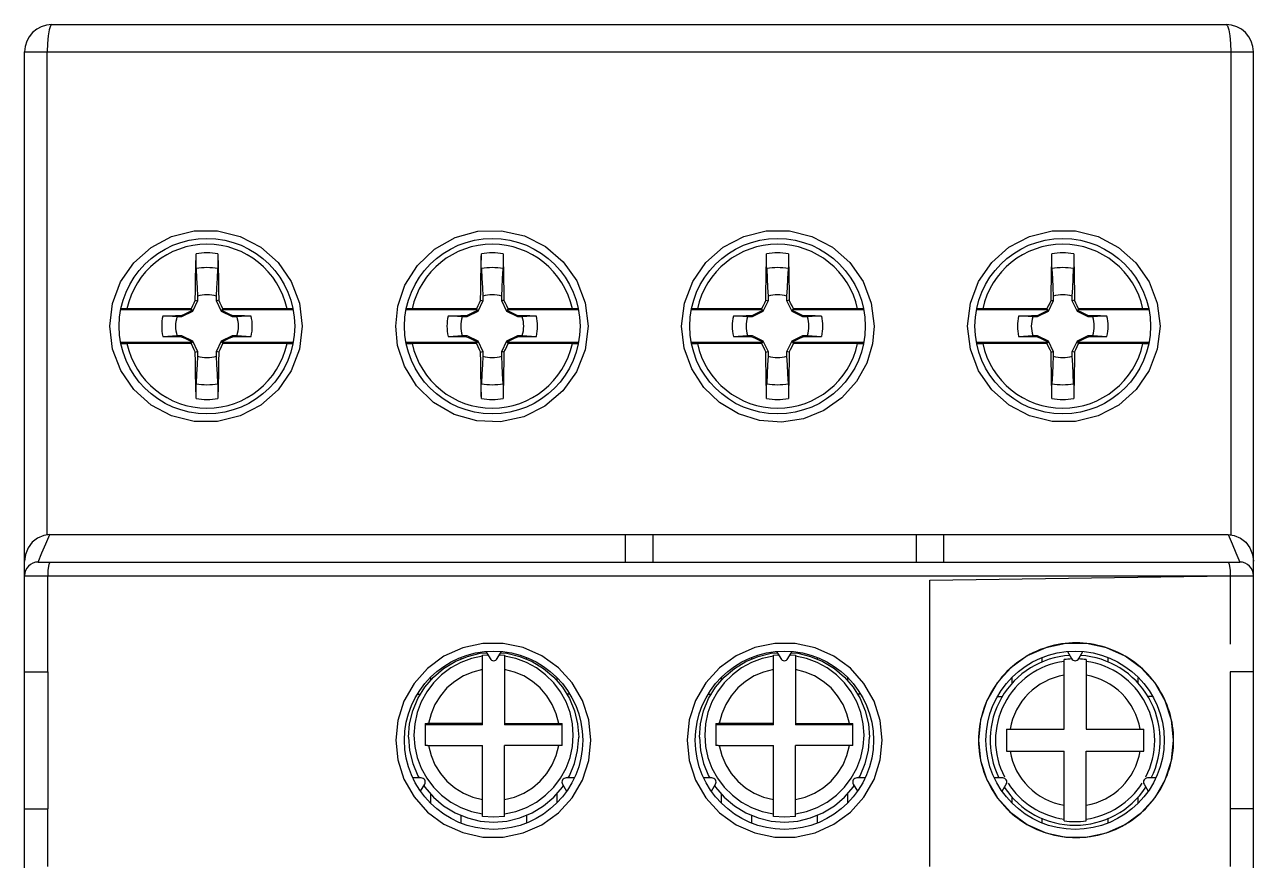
# Model space of a CAD drawing. Header units: millimetres. Extents: x 3609 to 5941, y 2453 to 3731.
# Drawn here: x 4394.01 to 4434.03, y 3240.74 to 3267.97 of the extents above; entities that cross this region are included whole.
import ezdxf

# ---------------------------------------------------------------- set-up
doc = ezdxf.new("R2010")
doc.units = ezdxf.units.MM
doc.layers.add('ALPHA', color=255, linetype='Continuous')

msp = doc.modelspace()

# ---------------------------------------------------------------- linework, layer by layer
at = {"layer": 'ALPHA'}
for p, q in [((4394.901, 3267.973), (4433.137, 3267.973)), ((4394.008, 3267.079), (4434.03, 3267.079)), ((4394.008, 3187.75), (4394.008, 3267.079)), ((4394.749, 3251.343), (4394.749, 3267.079)), ((4433.289, 3267.079), (4433.289, 3251.343)), ((4434.03, 3187.75), (4434.03, 3267.079)), ((4400.304, 3260.505), (4400.319, 3259.665)), ((4409.595, 3260.505), (4409.61, 3259.665)), ((4418.886, 3260.505), (4418.901, 3259.665)), ((4428.177, 3260.505), (4428.192, 3259.665)), ((4399.64, 3259.123), (4399.64, 3258.974)), ((4400.257, 3258.974), (4400.257, 3259.123)), ((4408.931, 3259.123), (4408.931, 3258.974)), ((4409.548, 3258.974), (4409.548, 3259.123)), ((4418.222, 3259.123), (4418.222, 3258.974)), ((4418.839, 3258.974), (4418.839, 3259.123)), ((4427.513, 3259.123), (4427.513, 3258.974)), ((4428.129, 3258.974), (4428.129, 3259.123)), ((4399.462, 3258.682), (4397.155, 3258.682)), ((4399.432, 3258.712), (4397.34, 3258.712)), ((4399.475, 3258.619), (4399.12, 3258.454)), ((4399.432, 3258.712), (4399.462, 3258.682)), ((4399.446, 3258.648), (4399.462, 3258.682)), ((4399.446, 3258.648), (4399.475, 3258.619)), ((4399.64, 3258.974), (4399.475, 3258.619)), ((4399.566, 3258.992), (4399.64, 3258.974)), ((4400.331, 3258.992), (4400.257, 3258.974)), ((4400.422, 3258.619), (4400.257, 3258.974)), ((4400.451, 3258.648), (4400.422, 3258.619)), ((4400.778, 3258.454), (4400.422, 3258.619)), ((4400.466, 3258.712), (4400.435, 3258.682)), ((4402.742, 3258.682), (4400.435, 3258.682)), ((4400.451, 3258.648), (4400.435, 3258.682)), ((4402.558, 3258.712), (4400.466, 3258.712)), ((4408.753, 3258.682), (4406.437, 3258.682)), ((4408.723, 3258.712), (4406.631, 3258.712)), ((4408.766, 3258.619), (4408.411, 3258.454)), ((4408.723, 3258.712), (4408.753, 3258.682)), ((4408.737, 3258.648), (4408.753, 3258.682)), ((4408.737, 3258.648), (4408.766, 3258.619)), ((4408.931, 3258.974), (4408.766, 3258.619)), ((4408.857, 3258.992), (4408.931, 3258.974)), ((4409.622, 3258.992), (4409.548, 3258.974)), ((4409.713, 3258.619), (4409.548, 3258.974)), ((4409.742, 3258.648), (4409.713, 3258.619)), ((4410.068, 3258.454), (4409.713, 3258.619)), ((4409.756, 3258.712), (4409.726, 3258.682)), ((4412.032, 3258.682), (4409.726, 3258.682)), ((4409.742, 3258.648), (4409.726, 3258.682)), ((4411.849, 3258.712), (4409.756, 3258.712)), ((4418.044, 3258.682), (4415.737, 3258.682)), ((4418.013, 3258.712), (4415.921, 3258.712)), ((4418.057, 3258.619), (4417.702, 3258.454)), ((4418.013, 3258.712), (4418.044, 3258.682)), ((4418.028, 3258.648), (4418.044, 3258.682)), ((4418.028, 3258.648), (4418.057, 3258.619)), ((4418.222, 3258.974), (4418.057, 3258.619)), ((4418.148, 3258.992), (4418.222, 3258.974)), ((4418.913, 3258.992), (4418.839, 3258.974)), ((4419.004, 3258.619), (4418.839, 3258.974)), ((4419.033, 3258.648), (4419.004, 3258.619)), ((4419.359, 3258.454), (4419.004, 3258.619)), ((4419.047, 3258.712), (4419.017, 3258.682)), ((4421.324, 3258.682), (4419.017, 3258.682)), ((4419.033, 3258.648), (4419.017, 3258.682)), ((4421.139, 3258.712), (4419.047, 3258.712)), ((4427.335, 3258.682), (4425.028, 3258.682)), ((4427.304, 3258.712), (4425.212, 3258.712)), ((4427.347, 3258.619), (4426.992, 3258.454)), ((4427.304, 3258.712), (4427.335, 3258.682)), ((4427.319, 3258.648), (4427.335, 3258.682)), ((4427.319, 3258.648), (4427.347, 3258.619)), ((4427.513, 3258.974), (4427.347, 3258.619)), ((4427.439, 3258.992), (4427.513, 3258.974)), ((4428.204, 3258.992), (4428.129, 3258.974)), ((4428.295, 3258.619), (4428.129, 3258.974)), ((4428.324, 3258.648), (4428.295, 3258.619)), ((4428.65, 3258.454), (4428.295, 3258.619)), ((4428.338, 3258.712), (4428.308, 3258.682)), ((4430.615, 3258.682), (4428.308, 3258.682)), ((4428.324, 3258.648), (4428.308, 3258.682)), ((4430.43, 3258.712), (4428.338, 3258.712)), ((4399.12, 3258.454), (4398.971, 3258.454)), ((4399.112, 3258.488), (4399.12, 3258.454)), ((4400.786, 3258.488), (4400.778, 3258.454)), ((4400.926, 3258.454), (4400.778, 3258.454)), ((4408.411, 3258.454), (4408.262, 3258.454)), ((4408.403, 3258.488), (4408.411, 3258.454)), ((4410.076, 3258.488), (4410.068, 3258.454)), ((4410.217, 3258.454), (4410.068, 3258.454)), ((4417.702, 3258.454), (4417.553, 3258.454)), ((4417.693, 3258.488), (4417.702, 3258.454)), ((4419.367, 3258.488), (4419.359, 3258.454)), ((4419.508, 3258.454), (4419.359, 3258.454)), ((4426.992, 3258.454), (4426.844, 3258.454)), ((4426.984, 3258.488), (4426.992, 3258.454)), ((4428.658, 3258.488), (4428.65, 3258.454)), ((4428.799, 3258.454), (4428.65, 3258.454)), ((4398.971, 3257.837), (4399.12, 3257.837)), ((4399.112, 3257.803), (4399.12, 3257.837)), ((4399.12, 3257.837), (4399.475, 3257.672)), ((4400.422, 3257.672), (4400.778, 3257.837)), ((4400.778, 3257.837), (4400.926, 3257.837)), ((4400.786, 3257.803), (4400.778, 3257.837)), ((4408.262, 3257.837), (4408.411, 3257.837)), ((4408.403, 3257.803), (4408.411, 3257.837)), ((4408.411, 3257.837), (4408.766, 3257.672)), ((4409.713, 3257.672), (4410.068, 3257.837)), ((4410.068, 3257.837), (4410.217, 3257.837)), ((4410.076, 3257.803), (4410.068, 3257.837)), ((4417.553, 3257.837), (4417.702, 3257.837)), ((4417.693, 3257.803), (4417.702, 3257.837)), ((4417.702, 3257.837), (4418.057, 3257.672)), ((4419.004, 3257.672), (4419.359, 3257.837)), ((4419.359, 3257.837), (4419.508, 3257.837)), ((4419.367, 3257.803), (4419.359, 3257.837)), ((4426.844, 3257.837), (4426.992, 3257.837)), ((4426.984, 3257.803), (4426.992, 3257.837)), ((4426.992, 3257.837), (4427.347, 3257.672)), ((4428.295, 3257.672), (4428.65, 3257.837)), ((4428.65, 3257.837), (4428.799, 3257.837)), ((4428.658, 3257.803), (4428.65, 3257.837)), ((4399.462, 3257.61), (4397.155, 3257.61)), ((4399.432, 3257.579), (4397.34, 3257.579)), ((4399.432, 3257.579), (4399.462, 3257.61)), ((4399.446, 3257.643), (4399.475, 3257.672)), ((4399.446, 3257.643), (4399.462, 3257.61)), ((4399.475, 3257.672), (4399.64, 3257.317)), ((4400.257, 3257.317), (4400.422, 3257.672)), ((4400.451, 3257.643), (4400.422, 3257.672)), ((4400.451, 3257.643), (4400.435, 3257.61)), ((4402.742, 3257.61), (4400.435, 3257.61)), ((4400.466, 3257.579), (4400.435, 3257.61)), ((4402.558, 3257.579), (4400.466, 3257.579)), ((4408.753, 3257.61), (4406.435, 3257.61)), ((4408.723, 3257.579), (4406.631, 3257.579)), ((4408.723, 3257.579), (4408.753, 3257.61)), ((4408.737, 3257.643), (4408.766, 3257.672)), ((4408.737, 3257.643), (4408.753, 3257.61)), ((4408.766, 3257.672), (4408.931, 3257.317)), ((4409.548, 3257.317), (4409.713, 3257.672)), ((4409.742, 3257.643), (4409.713, 3257.672)), ((4409.742, 3257.643), (4409.726, 3257.61)), ((4412.031, 3257.61), (4409.726, 3257.61)), ((4409.756, 3257.579), (4409.726, 3257.61)), ((4411.849, 3257.579), (4409.756, 3257.579)), ((4418.044, 3257.61), (4415.734, 3257.61)), ((4418.013, 3257.579), (4415.921, 3257.579)), ((4418.013, 3257.579), (4418.044, 3257.61)), ((4418.028, 3257.643), (4418.057, 3257.672)), ((4418.028, 3257.643), (4418.044, 3257.61)), ((4418.057, 3257.672), (4418.222, 3257.317)), ((4418.839, 3257.317), (4419.004, 3257.672)), ((4419.033, 3257.643), (4419.004, 3257.672)), ((4419.033, 3257.643), (4419.017, 3257.61)), ((4421.338, 3257.61), (4419.017, 3257.61)), ((4419.047, 3257.579), (4419.017, 3257.61)), ((4421.139, 3257.579), (4419.047, 3257.579)), ((4427.335, 3257.61), (4425.028, 3257.61)), ((4427.304, 3257.579), (4425.212, 3257.579)), ((4427.304, 3257.579), (4427.335, 3257.61)), ((4427.319, 3257.643), (4427.347, 3257.672)), ((4427.319, 3257.643), (4427.335, 3257.61)), ((4427.347, 3257.672), (4427.513, 3257.317)), ((4428.129, 3257.317), (4428.295, 3257.672)), ((4428.324, 3257.643), (4428.295, 3257.672)), ((4428.324, 3257.643), (4428.308, 3257.61)), ((4430.615, 3257.61), (4428.308, 3257.61)), ((4428.338, 3257.579), (4428.308, 3257.61)), ((4430.43, 3257.579), (4428.338, 3257.579)), ((4399.566, 3257.299), (4399.64, 3257.317)), ((4399.64, 3257.317), (4399.64, 3257.168)), ((4400.331, 3257.299), (4400.257, 3257.317)), ((4400.257, 3257.168), (4400.257, 3257.317)), ((4408.857, 3257.299), (4408.931, 3257.317)), ((4408.931, 3257.317), (4408.931, 3257.168)), ((4409.622, 3257.299), (4409.548, 3257.317)), ((4409.548, 3257.168), (4409.548, 3257.317)), ((4418.148, 3257.299), (4418.222, 3257.317)), ((4418.222, 3257.317), (4418.222, 3257.168)), ((4418.913, 3257.299), (4418.839, 3257.317)), ((4418.839, 3257.168), (4418.839, 3257.317)), ((4427.439, 3257.299), (4427.513, 3257.317)), ((4427.513, 3257.317), (4427.513, 3257.168)), ((4428.204, 3257.299), (4428.129, 3257.317)), ((4428.129, 3257.168), (4428.129, 3257.317)), ((4399.593, 3255.786), (4399.578, 3256.626)), ((4408.884, 3255.786), (4408.869, 3256.626)), ((4418.175, 3255.786), (4418.16, 3256.626)), ((4427.466, 3255.786), (4427.451, 3256.626)), ((4394.704, 3251.06), (4394.833, 3251.356)), ((4394.833, 3251.356), (4433.205, 3251.356)), ((4413.572, 3251.356), (4413.572, 3250.463)), ((4414.466, 3251.356), (4414.466, 3250.463)), ((4423.042, 3251.356), (4423.042, 3250.463)), ((4423.935, 3251.356), (4423.935, 3250.463)), ((4394.455, 3250.463), (4433.583, 3250.463)), ((4394.008, 3250.016), (4434.03, 3250.016)), ((4394.764, 3246.889), (4394.764, 3250.016)), ((4423.488, 3249.874), (4433.274, 3250.016)), ((4423.488, 3240.547), (4423.488, 3249.874)), ((4433.274, 3250.016), (4433.274, 3247.783)), ((4408.927, 3247.429), (4409.095, 3247.44)), ((4408.927, 3245.16), (4408.927, 3247.429)), ((4409.033, 3247.549), (4409.168, 3247.314)), ((4409.4, 3247.314), (4409.536, 3247.549)), ((4409.473, 3247.44), (4409.642, 3247.429)), ((4409.642, 3247.429), (4409.642, 3245.16)), ((4418.396, 3247.429), (4418.565, 3247.44)), ((4418.396, 3245.16), (4418.396, 3247.429)), ((4418.502, 3247.549), (4418.638, 3247.314)), ((4418.87, 3247.314), (4419.005, 3247.549)), ((4418.943, 3247.44), (4419.111, 3247.429)), ((4419.111, 3247.429), (4419.111, 3245.16)), ((4427.972, 3247.549), (4428.107, 3247.314)), ((4428.339, 3247.314), (4428.475, 3247.549)), ((4408.212, 3247.34), (4408.212, 3247.299)), ((4410.356, 3247.339), (4410.356, 3247.299)), ((4417.682, 3247.339), (4417.682, 3247.299)), ((4419.826, 3247.34), (4419.826, 3247.299)), ((4427.151, 3247.2), (4427.151, 3247.34)), ((4427.866, 3245.013), (4427.866, 3247.284)), ((4428.581, 3247.284), (4428.581, 3245.013)), ((4429.295, 3247.2), (4429.295, 3247.34)), ((4394.008, 3246.889), (4394.764, 3246.889)), ((4394.764, 3246.889), (4394.764, 3242.423)), ((4407.229, 3246.691), (4407.229, 3246.6)), ((4411.339, 3246.689), (4411.339, 3246.6)), ((4416.699, 3246.689), (4416.699, 3246.6)), ((4420.808, 3246.691), (4420.808, 3246.6)), ((4426.169, 3246.501), (4426.169, 3246.689)), ((4430.278, 3246.501), (4430.278, 3246.69)), ((4433.274, 3246.889), (4433.274, 3242.423)), ((4434.03, 3246.889), (4433.274, 3246.889)), ((4406.815, 3246.155), (4406.905, 3246.157)), ((4411.753, 3246.155), (4411.663, 3246.157)), ((4416.285, 3246.155), (4416.375, 3246.157)), ((4421.223, 3246.155), (4421.133, 3246.157)), ((4425.714, 3246.085), (4425.861, 3246.085)), ((4430.732, 3246.085), (4430.585, 3246.085)), ((4407.051, 3245.197), (4407.051, 3244.482)), ((4408.927, 3245.16), (4407.051, 3245.16)), ((4408.927, 3245.197), (4407.127, 3245.197)), ((4411.518, 3245.16), (4409.642, 3245.16)), ((4411.518, 3244.482), (4411.518, 3245.197)), ((4416.52, 3245.197), (4416.52, 3244.482)), ((4418.396, 3245.16), (4416.52, 3245.16)), ((4418.396, 3245.197), (4416.596, 3245.197)), ((4420.987, 3245.16), (4419.111, 3245.16)), ((4420.987, 3244.482), (4420.987, 3245.197)), ((4425.99, 3245.013), (4427.866, 3245.013)), ((4425.99, 3245.013), (4425.99, 3244.299)), ((4428.581, 3245.013), (4430.457, 3245.013)), ((4430.457, 3244.299), (4430.457, 3245.013)), ((4407.127, 3244.483), (4408.927, 3244.483)), ((4408.927, 3242.176), (4408.927, 3244.483)), ((4409.642, 3242.176), (4409.642, 3244.483)), ((4416.596, 3244.483), (4418.396, 3244.483)), ((4418.396, 3242.176), (4418.396, 3244.483)), ((4419.111, 3242.176), (4419.111, 3244.483)), ((4425.99, 3244.299), (4427.866, 3244.299)), ((4427.866, 3242.028), (4427.866, 3244.299)), ((4428.581, 3244.299), (4430.457, 3244.299)), ((4428.581, 3242.028), (4428.581, 3244.299)), ((4406.925, 3243.428), (4406.653, 3243.428)), ((4411.915, 3243.428), (4411.644, 3243.428)), ((4416.394, 3243.428), (4416.123, 3243.428)), ((4421.384, 3243.428), (4421.113, 3243.428)), ((4425.864, 3243.428), (4425.592, 3243.428)), ((4430.854, 3243.428), (4430.583, 3243.428)), ((4406.905, 3242.992), (4407.041, 3243.227)), ((4411.528, 3243.227), (4411.663, 3242.992)), ((4416.375, 3242.992), (4416.51, 3243.227)), ((4420.997, 3243.227), (4421.133, 3242.992)), ((4425.844, 3242.992), (4425.98, 3243.227)), ((4430.467, 3243.227), (4430.602, 3242.992)), ((4407.229, 3242.912), (4407.229, 3242.621)), ((4411.339, 3242.912), (4411.339, 3242.623)), ((4416.699, 3242.912), (4416.699, 3242.623)), ((4420.808, 3242.912), (4420.808, 3242.621)), ((4426.169, 3242.623), (4426.169, 3242.811)), ((4430.278, 3242.622), (4430.278, 3242.811)), ((4394.008, 3242.423), (4394.764, 3242.423)), ((4394.764, 3240.547), (4394.764, 3242.423)), ((4408.212, 3242.213), (4408.212, 3241.972)), ((4410.356, 3242.213), (4410.356, 3241.973)), ((4417.682, 3242.213), (4417.682, 3241.973)), ((4419.826, 3242.213), (4419.826, 3241.972)), ((4433.274, 3242.423), (4433.274, 3241.529)), ((4434.03, 3242.423), (4433.274, 3242.423)), ((4427.151, 3241.973), (4427.151, 3242.112)), ((4429.295, 3241.972), (4429.295, 3242.112)), ((4433.274, 3241.529), (4433.274, 3240.547))]:
    msp.add_line(p, q, dxfattribs=at)
for points in [[(4394.901, 3267.973), (4394.854, 3267.929), (4394.812, 3267.802), (4394.778, 3267.604), (4394.756, 3267.355), (4394.749, 3267.079)], [(4433.137, 3267.973), (4433.183, 3267.93), (4433.226, 3267.803), (4433.26, 3267.605), (4433.282, 3267.356), (4433.289, 3267.079)], [(4396.781, 3258.146), (4396.871, 3258.89), (4397.137, 3259.593), (4397.563, 3260.212), (4398.126, 3260.713), (4398.796, 3261.066), (4399.533, 3261.249), (4400.294, 3261.25), (4401.03, 3261.068), (4401.698, 3260.717), (4402.262, 3260.218), (4402.69, 3259.6), (4402.958, 3258.895), (4403.049, 3258.146)], [(4406.094, 3258.146), (4406.163, 3258.796), (4406.396, 3259.484), (4406.803, 3260.126), (4407.36, 3260.657), (4408.031, 3261.035), (4408.775, 3261.239), (4409.542, 3261.257), (4410.288, 3261.088), (4410.971, 3260.744), (4411.55, 3260.246), (4411.991, 3259.622), (4412.268, 3258.907), (4412.362, 3258.146)], [(4415.407, 3258.146), (4415.498, 3258.896), (4415.768, 3259.602), (4416.197, 3260.221), (4416.76, 3260.719), (4417.428, 3261.069), (4418.162, 3261.249), (4418.919, 3261.25), (4419.653, 3261.069), (4420.322, 3260.719), (4420.886, 3260.22), (4421.315, 3259.601), (4421.584, 3258.895), (4421.675, 3258.146)], [(4424.72, 3258.146), (4424.811, 3258.894), (4425.079, 3259.599), (4425.507, 3260.217), (4426.069, 3260.716), (4426.738, 3261.067), (4427.474, 3261.249), (4428.234, 3261.249), (4428.972, 3261.067), (4429.641, 3260.714), (4430.205, 3260.214), (4430.631, 3259.595), (4430.898, 3258.891), (4430.988, 3258.146)], [(4399.566, 3258.992), (4399.572, 3259.312), (4399.578, 3259.667), (4399.593, 3260.505)], [(4399.595, 3260.019), (4399.593, 3260.084), (4399.591, 3260.171), (4399.591, 3260.272), (4399.592, 3260.386), (4399.593, 3260.505)], [(4400.304, 3260.505), (4400.306, 3260.386), (4400.306, 3260.272), (4400.306, 3260.171), (4400.305, 3260.084), (4400.302, 3260.019)], [(4408.857, 3258.992), (4408.863, 3259.312), (4408.869, 3259.667), (4408.884, 3260.505)], [(4408.886, 3260.019), (4408.883, 3260.084), (4408.882, 3260.171), (4408.882, 3260.272), (4408.882, 3260.386), (4408.884, 3260.505)], [(4409.595, 3260.505), (4409.597, 3260.386), (4409.597, 3260.272), (4409.597, 3260.171), (4409.596, 3260.084), (4409.593, 3260.019)], [(4418.148, 3258.992), (4418.153, 3259.312), (4418.16, 3259.667), (4418.175, 3260.505)], [(4418.177, 3260.019), (4418.174, 3260.084), (4418.173, 3260.171), (4418.173, 3260.272), (4418.173, 3260.386), (4418.175, 3260.505)], [(4418.886, 3260.505), (4418.887, 3260.386), (4418.888, 3260.272), (4418.888, 3260.171), (4418.886, 3260.084), (4418.884, 3260.019)], [(4427.439, 3258.992), (4427.444, 3259.312), (4427.451, 3259.667), (4427.466, 3260.505)], [(4427.467, 3260.019), (4427.465, 3260.084), (4427.464, 3260.171), (4427.463, 3260.272), (4427.464, 3260.386), (4427.466, 3260.505)], [(4428.177, 3260.505), (4428.178, 3260.386), (4428.179, 3260.272), (4428.179, 3260.171), (4428.177, 3260.084), (4428.175, 3260.019)], [(4399.595, 3260.019), (4399.611, 3259.7), (4399.626, 3259.402), (4399.64, 3259.123)], [(4400.257, 3259.123), (4400.271, 3259.4), (4400.286, 3259.698), (4400.302, 3260.019)], [(4408.886, 3260.019), (4408.902, 3259.7), (4408.917, 3259.402), (4408.931, 3259.123)], [(4409.548, 3259.123), (4409.562, 3259.4), (4409.577, 3259.698), (4409.593, 3260.019)], [(4418.177, 3260.019), (4418.193, 3259.7), (4418.208, 3259.402), (4418.222, 3259.123)], [(4418.839, 3259.123), (4418.853, 3259.4), (4418.868, 3259.698), (4418.884, 3260.019)], [(4427.467, 3260.019), (4427.484, 3259.7), (4427.499, 3259.402), (4427.513, 3259.123)], [(4428.129, 3259.123), (4428.143, 3259.4), (4428.159, 3259.698), (4428.175, 3260.019)], [(4400.319, 3259.665), (4400.326, 3259.31), (4400.331, 3258.992)], [(4409.61, 3259.665), (4409.617, 3259.31), (4409.622, 3258.992)], [(4418.901, 3259.665), (4418.907, 3259.31), (4418.913, 3258.992)], [(4428.192, 3259.665), (4428.198, 3259.31), (4428.204, 3258.992)], [(4397.34, 3258.712), (4397.232, 3258.712), (4397.159, 3258.711)], [(4399.446, 3258.648), (4399.331, 3258.593), (4399.222, 3258.541), (4399.112, 3258.488)], [(4399.566, 3258.992), (4399.522, 3258.9), (4399.478, 3258.808), (4399.432, 3258.712)], [(4400.466, 3258.712), (4400.42, 3258.808), (4400.376, 3258.9), (4400.331, 3258.992)], [(4400.786, 3258.488), (4400.676, 3258.541), (4400.566, 3258.593), (4400.451, 3258.648)], [(4402.738, 3258.711), (4402.665, 3258.712), (4402.558, 3258.712)], [(4406.631, 3258.712), (4406.523, 3258.712), (4406.44, 3258.711)], [(4408.737, 3258.648), (4408.622, 3258.593), (4408.512, 3258.541), (4408.403, 3258.488)], [(4408.857, 3258.992), (4408.813, 3258.9), (4408.768, 3258.808), (4408.723, 3258.712)], [(4409.756, 3258.712), (4409.711, 3258.808), (4409.667, 3258.9), (4409.622, 3258.992)], [(4410.076, 3258.488), (4409.967, 3258.541), (4409.857, 3258.593), (4409.742, 3258.648)], [(4412.028, 3258.711), (4411.956, 3258.712), (4411.849, 3258.712)], [(4415.921, 3258.712), (4415.814, 3258.712), (4415.741, 3258.711)], [(4418.028, 3258.648), (4417.913, 3258.593), (4417.803, 3258.541), (4417.693, 3258.488)], [(4418.148, 3258.992), (4418.103, 3258.9), (4418.059, 3258.808), (4418.013, 3258.712)], [(4419.047, 3258.712), (4419.002, 3258.808), (4418.957, 3258.9), (4418.913, 3258.992)], [(4419.367, 3258.488), (4419.257, 3258.541), (4419.148, 3258.593), (4419.033, 3258.648)], [(4421.32, 3258.711), (4421.247, 3258.712), (4421.139, 3258.712)], [(4425.212, 3258.712), (4425.105, 3258.712), (4425.031, 3258.711)], [(4427.319, 3258.648), (4427.204, 3258.593), (4427.094, 3258.541), (4426.984, 3258.488)], [(4427.439, 3258.992), (4427.394, 3258.9), (4427.35, 3258.808), (4427.304, 3258.712)], [(4428.338, 3258.712), (4428.292, 3258.808), (4428.248, 3258.9), (4428.204, 3258.992)], [(4428.658, 3258.488), (4428.548, 3258.541), (4428.439, 3258.593), (4428.324, 3258.648)], [(4430.611, 3258.711), (4430.538, 3258.712), (4430.43, 3258.712)], [(4399.112, 3258.488), (4398.925, 3258.485), (4398.511, 3258.477)], [(4398.971, 3258.454), (4398.67, 3258.469), (4398.511, 3258.477)], [(4401.387, 3258.477), (4401.173, 3258.481), (4400.786, 3258.488)], [(4401.387, 3258.477), (4401.075, 3258.461), (4400.926, 3258.454)], [(4408.403, 3258.488), (4408.216, 3258.485), (4407.802, 3258.477)], [(4408.262, 3258.454), (4407.961, 3258.469), (4407.802, 3258.477)], [(4410.677, 3258.477), (4410.464, 3258.481), (4410.076, 3258.488)], [(4410.677, 3258.477), (4410.365, 3258.461), (4410.217, 3258.454)], [(4417.693, 3258.488), (4417.507, 3258.485), (4417.092, 3258.477)], [(4417.553, 3258.454), (4417.251, 3258.469), (4417.092, 3258.477)], [(4419.968, 3258.477), (4419.755, 3258.481), (4419.367, 3258.488)], [(4419.968, 3258.477), (4419.656, 3258.461), (4419.508, 3258.454)], [(4426.984, 3258.488), (4426.797, 3258.485), (4426.383, 3258.477)], [(4426.844, 3258.454), (4426.542, 3258.469), (4426.383, 3258.477)], [(4429.259, 3258.477), (4429.045, 3258.481), (4428.658, 3258.488)], [(4429.259, 3258.477), (4428.947, 3258.461), (4428.799, 3258.454)], [(4403.049, 3258.146), (4402.958, 3257.398), (4402.69, 3256.693), (4402.263, 3256.074), (4401.7, 3255.575), (4401.032, 3255.224), (4400.296, 3255.042), (4399.535, 3255.042), (4398.798, 3255.225), (4398.128, 3255.577), (4397.564, 3256.078), (4397.138, 3256.697), (4396.871, 3257.401), (4396.781, 3258.146)], [(4398.511, 3257.814), (4398.823, 3257.83), (4398.971, 3257.837)], [(4398.511, 3257.814), (4398.725, 3257.81), (4399.112, 3257.803)], [(4399.112, 3257.803), (4399.222, 3257.751), (4399.331, 3257.698), (4399.446, 3257.643)], [(4400.451, 3257.643), (4400.566, 3257.698), (4400.676, 3257.751), (4400.786, 3257.803)], [(4400.786, 3257.803), (4400.972, 3257.807), (4401.387, 3257.814)], [(4400.926, 3257.837), (4401.228, 3257.822), (4401.387, 3257.814)], [(4412.362, 3258.146), (4412.267, 3257.38), (4411.987, 3256.662), (4411.541, 3256.035), (4410.956, 3255.537), (4410.266, 3255.195), (4409.513, 3255.032), (4408.741, 3255.057), (4407.994, 3255.272), (4407.326, 3255.661), (4406.773, 3256.202), (4406.377, 3256.847), (4406.157, 3257.521), (4406.094, 3258.146)], [(4407.802, 3257.814), (4408.114, 3257.83), (4408.262, 3257.837)], [(4407.802, 3257.814), (4408.015, 3257.81), (4408.403, 3257.803)], [(4408.403, 3257.803), (4408.513, 3257.751), (4408.622, 3257.698), (4408.737, 3257.643)], [(4409.742, 3257.643), (4409.857, 3257.698), (4409.967, 3257.751), (4410.076, 3257.803)], [(4410.076, 3257.803), (4410.263, 3257.807), (4410.677, 3257.814)], [(4410.217, 3257.837), (4410.518, 3257.822), (4410.677, 3257.814)], [(4421.675, 3258.146), (4421.621, 3257.567), (4421.435, 3256.946), (4421.1, 3256.341), (4420.626, 3255.811), (4420.042, 3255.401), (4419.374, 3255.131), (4418.663, 3255.021), (4417.946, 3255.076), (4417.261, 3255.292), (4416.643, 3255.657), (4416.126, 3256.153), (4415.735, 3256.754), (4415.49, 3257.43), (4415.407, 3258.146)], [(4417.092, 3257.814), (4417.404, 3257.83), (4417.553, 3257.837)], [(4417.092, 3257.814), (4417.306, 3257.81), (4417.693, 3257.803)], [(4417.693, 3257.803), (4417.803, 3257.751), (4417.913, 3257.698), (4418.028, 3257.643)], [(4419.033, 3257.643), (4419.148, 3257.698), (4419.257, 3257.751), (4419.367, 3257.803)], [(4419.367, 3257.803), (4419.554, 3257.807), (4419.968, 3257.814)], [(4419.508, 3257.837), (4419.809, 3257.822), (4419.968, 3257.814)], [(4430.988, 3258.146), (4430.898, 3257.401), (4430.632, 3256.698), (4430.206, 3256.079), (4429.643, 3255.578), (4428.974, 3255.225), (4428.236, 3255.042), (4427.476, 3255.042), (4426.74, 3255.223), (4426.071, 3255.574), (4425.508, 3256.073), (4425.08, 3256.691), (4424.811, 3257.397), (4424.72, 3258.146)], [(4426.383, 3257.814), (4426.695, 3257.83), (4426.844, 3257.837)], [(4426.383, 3257.814), (4426.597, 3257.81), (4426.984, 3257.803)], [(4426.984, 3257.803), (4427.094, 3257.751), (4427.204, 3257.698), (4427.319, 3257.643)], [(4428.324, 3257.643), (4428.439, 3257.698), (4428.548, 3257.751), (4428.658, 3257.803)], [(4428.658, 3257.803), (4428.845, 3257.807), (4429.259, 3257.814)], [(4428.799, 3257.837), (4429.1, 3257.822), (4429.259, 3257.814)], [(4397.159, 3257.581), (4397.232, 3257.58), (4397.34, 3257.579)], [(4399.432, 3257.579), (4399.478, 3257.483), (4399.522, 3257.391), (4399.566, 3257.299)], [(4400.331, 3257.299), (4400.376, 3257.391), (4400.42, 3257.483), (4400.466, 3257.579)], [(4402.558, 3257.579), (4402.665, 3257.58), (4402.738, 3257.581)], [(4406.438, 3257.581), (4406.523, 3257.58), (4406.631, 3257.579)], [(4408.723, 3257.579), (4408.768, 3257.483), (4408.813, 3257.391), (4408.857, 3257.299)], [(4409.622, 3257.299), (4409.667, 3257.391), (4409.711, 3257.483), (4409.756, 3257.579)], [(4411.849, 3257.579), (4411.956, 3257.58), (4412.028, 3257.581)], [(4415.737, 3257.581), (4415.814, 3257.58), (4415.921, 3257.579)], [(4418.013, 3257.579), (4418.059, 3257.483), (4418.103, 3257.391), (4418.148, 3257.299)], [(4418.913, 3257.299), (4418.957, 3257.391), (4419.002, 3257.483), (4419.047, 3257.579)], [(4421.139, 3257.579), (4421.247, 3257.58), (4421.329, 3257.581)], [(4425.031, 3257.581), (4425.105, 3257.58), (4425.212, 3257.579)], [(4427.304, 3257.579), (4427.35, 3257.483), (4427.394, 3257.391), (4427.439, 3257.299)], [(4428.204, 3257.299), (4428.248, 3257.391), (4428.292, 3257.483), (4428.338, 3257.579)], [(4430.43, 3257.579), (4430.538, 3257.58), (4430.611, 3257.581)], [(4399.578, 3256.626), (4399.572, 3256.981), (4399.566, 3257.299)], [(4399.64, 3257.168), (4399.627, 3256.891), (4399.611, 3256.593), (4399.595, 3256.272)], [(4400.302, 3256.272), (4400.286, 3256.591), (4400.271, 3256.889), (4400.257, 3257.168)], [(4400.331, 3257.299), (4400.326, 3256.98), (4400.319, 3256.624), (4400.304, 3255.786)], [(4408.869, 3256.626), (4408.863, 3256.981), (4408.857, 3257.299)], [(4408.931, 3257.168), (4408.917, 3256.891), (4408.902, 3256.593), (4408.886, 3256.272)], [(4409.593, 3256.272), (4409.577, 3256.591), (4409.562, 3256.889), (4409.548, 3257.168)], [(4409.622, 3257.299), (4409.617, 3256.98), (4409.61, 3256.624), (4409.595, 3255.786)], [(4418.16, 3256.626), (4418.153, 3256.981), (4418.148, 3257.299)], [(4418.222, 3257.168), (4418.208, 3256.891), (4418.193, 3256.593), (4418.177, 3256.272)], [(4418.884, 3256.272), (4418.868, 3256.591), (4418.853, 3256.889), (4418.839, 3257.168)], [(4418.913, 3257.299), (4418.907, 3256.98), (4418.901, 3256.624), (4418.886, 3255.786)], [(4427.451, 3256.626), (4427.444, 3256.981), (4427.439, 3257.299)], [(4427.513, 3257.168), (4427.499, 3256.891), (4427.484, 3256.593), (4427.467, 3256.272)], [(4428.175, 3256.272), (4428.159, 3256.591), (4428.143, 3256.889), (4428.129, 3257.168)], [(4428.204, 3257.299), (4428.198, 3256.98), (4428.192, 3256.624), (4428.177, 3255.786)], [(4399.593, 3255.786), (4399.592, 3255.905), (4399.591, 3256.019), (4399.591, 3256.12), (4399.593, 3256.207), (4399.595, 3256.272)], [(4400.302, 3256.272), (4400.305, 3256.207), (4400.306, 3256.121), (4400.306, 3256.019), (4400.306, 3255.905), (4400.304, 3255.786)], [(4408.884, 3255.786), (4408.882, 3255.905), (4408.882, 3256.019), (4408.882, 3256.12), (4408.883, 3256.207), (4408.886, 3256.272)], [(4409.593, 3256.272), (4409.596, 3256.207), (4409.597, 3256.121), (4409.597, 3256.019), (4409.597, 3255.905), (4409.595, 3255.786)], [(4418.175, 3255.786), (4418.173, 3255.905), (4418.173, 3256.019), (4418.173, 3256.12), (4418.174, 3256.207), (4418.177, 3256.272)], [(4418.884, 3256.272), (4418.886, 3256.207), (4418.888, 3256.121), (4418.888, 3256.019), (4418.887, 3255.905), (4418.886, 3255.786)], [(4427.466, 3255.786), (4427.464, 3255.905), (4427.463, 3256.019), (4427.464, 3256.12), (4427.465, 3256.207), (4427.467, 3256.272)], [(4428.175, 3256.272), (4428.177, 3256.207), (4428.179, 3256.121), (4428.179, 3256.019), (4428.178, 3255.905), (4428.177, 3255.786)], [(4394.833, 3251.356), (4394.631, 3251.328), (4394.434, 3251.243), (4394.259, 3251.104), (4394.123, 3250.921), (4394.037, 3250.708), (4394.008, 3250.486)], [(4394.446, 3250.463), (4394.575, 3250.762), (4394.704, 3251.06)], [(4433.205, 3251.356), (4433.333, 3251.06), (4433.462, 3250.762), (4433.592, 3250.463)], [(4433.205, 3251.356), (4433.407, 3251.328), (4433.604, 3251.243), (4433.779, 3251.104), (4433.915, 3250.921), (4434.001, 3250.708), (4434.03, 3250.486)], [(4394.833, 3250.463), (4394.806, 3250.429), (4394.784, 3250.332), (4394.769, 3250.187), (4394.764, 3250.016)], [(4433.205, 3250.463), (4433.232, 3250.429), (4433.254, 3250.332), (4433.269, 3250.187), (4433.274, 3250.016)], [(4412.452, 3244.656), (4412.382, 3245.321), (4412.174, 3245.955), (4411.839, 3246.529), (4411.393, 3247.02), (4410.854, 3247.408), (4410.246, 3247.676), (4409.595, 3247.811), (4408.929, 3247.809), (4408.276, 3247.667), (4407.665, 3247.391), (4407.131, 3246.998), (4406.691, 3246.504), (4406.363, 3245.928), (4406.161, 3245.295), (4406.096, 3244.656)], [(4421.942, 3244.656), (4421.876, 3245.3), (4421.673, 3245.933), (4421.344, 3246.508), (4420.904, 3247.001), (4420.368, 3247.394), (4419.758, 3247.668), (4419.104, 3247.809), (4418.439, 3247.811), (4417.789, 3247.675), (4417.182, 3247.407), (4416.644, 3247.019), (4416.198, 3246.528), (4415.864, 3245.954), (4415.656, 3245.32), (4415.586, 3244.656)], [(4431.432, 3244.656), (4431.43, 3244.772), (4431.423, 3244.888), (4431.413, 3245.003), (4431.398, 3245.118), (4431.379, 3245.233), (4431.355, 3245.348), (4431.327, 3245.463), (4431.295, 3245.577), (4431.258, 3245.691), (4431.216, 3245.804), (4431.171, 3245.915), (4431.121, 3246.025), (4431.067, 3246.132), (4431.009, 3246.237), (4430.947, 3246.339), (4430.882, 3246.439), (4430.814, 3246.535), (4430.742, 3246.629), (4430.667, 3246.72), (4430.59, 3246.807), (4430.509, 3246.891), (4430.425, 3246.972), (4430.338, 3247.05), (4430.248, 3247.125), (4430.154, 3247.198), (4430.057, 3247.267), (4429.957, 3247.333), (4429.855, 3247.395), (4429.75, 3247.454), (4429.642, 3247.509), (4429.532, 3247.56), (4429.42, 3247.606), (4429.306, 3247.648), (4429.192, 3247.686), (4429.076, 3247.719), (4428.959, 3247.748), (4428.842, 3247.773), (4428.725, 3247.792), (4428.608, 3247.808), (4428.49, 3247.819), (4428.372, 3247.825), (4428.254, 3247.827), (4428.137, 3247.825), (4428.019, 3247.819), (4427.901, 3247.808), (4427.784, 3247.793), (4427.667, 3247.773), (4427.55, 3247.749), (4427.433, 3247.72), (4427.318, 3247.687), (4427.203, 3247.649), (4427.089, 3247.607), (4426.977, 3247.56), (4426.867, 3247.51), (4426.759, 3247.455), (4426.654, 3247.396), (4426.551, 3247.334), (4426.451, 3247.268), (4426.354, 3247.198), (4426.26, 3247.126), (4426.17, 3247.051), (4426.082, 3246.972), (4425.998, 3246.891), (4425.918, 3246.807), (4425.84, 3246.72), (4425.766, 3246.629), (4425.694, 3246.536), (4425.626, 3246.439), (4425.56, 3246.34), (4425.499, 3246.238), (4425.441, 3246.133), (4425.387, 3246.026), (4425.337, 3245.916), (4425.292, 3245.805), (4425.25, 3245.693), (4425.213, 3245.579), (4425.181, 3245.464), (4425.152, 3245.349), (4425.129, 3245.234), (4425.109, 3245.119), (4425.094, 3245.004), (4425.084, 3244.889), (4425.078, 3244.773), (4425.075, 3244.656)], [(4431.432, 3244.656), (4431.363, 3245.315), (4431.158, 3245.944), (4430.827, 3246.517), (4430.384, 3247.009), (4429.848, 3247.399), (4429.241, 3247.671), (4428.589, 3247.81), (4427.921, 3247.81), (4427.269, 3247.671), (4426.663, 3247.401), (4426.127, 3247.013), (4425.684, 3246.522), (4425.352, 3245.949), (4425.145, 3245.318), (4425.075, 3244.656)], [(4406.515, 3244.756), (4406.549, 3245.189), (4406.65, 3245.611), (4406.817, 3246.012), (4407.044, 3246.383), (4407.326, 3246.713), (4407.656, 3246.995), (4408.027, 3247.222), (4408.428, 3247.388), (4408.851, 3247.489), (4409.057, 3247.506)], [(4408.927, 3247.394), (4408.564, 3247.316), (4408.215, 3247.188), (4407.889, 3247.011), (4407.591, 3246.79), (4407.328, 3246.528), (4407.104, 3246.231), (4406.926, 3245.906), (4406.796, 3245.558), (4406.717, 3245.196), (4406.69, 3244.826)], [(4409.511, 3247.506), (4409.717, 3247.489), (4410.14, 3247.388), (4410.541, 3247.222), (4410.912, 3246.995), (4411.242, 3246.713), (4411.525, 3246.383), (4411.752, 3246.012), (4411.918, 3245.611), (4412.019, 3245.189), (4412.054, 3244.756)], [(4411.878, 3244.826), (4411.852, 3245.196), (4411.773, 3245.558), (4411.642, 3245.906), (4411.464, 3246.231), (4411.241, 3246.528), (4410.978, 3246.79), (4410.68, 3247.011), (4410.353, 3247.188), (4410.005, 3247.316), (4409.642, 3247.394)], [(4415.984, 3244.756), (4416.018, 3245.189), (4416.12, 3245.611), (4416.286, 3246.012), (4416.513, 3246.383), (4416.795, 3246.713), (4417.126, 3246.995), (4417.496, 3247.222), (4417.898, 3247.388), (4418.32, 3247.489), (4418.527, 3247.506)], [(4418.396, 3247.394), (4418.033, 3247.316), (4417.685, 3247.188), (4417.358, 3247.011), (4417.06, 3246.79), (4416.797, 3246.528), (4416.574, 3246.231), (4416.396, 3245.906), (4416.265, 3245.558), (4416.186, 3245.196), (4416.16, 3244.826)], [(4418.981, 3247.506), (4419.187, 3247.489), (4419.609, 3247.388), (4420.011, 3247.222), (4420.382, 3246.995), (4420.712, 3246.713), (4420.994, 3246.383), (4421.221, 3246.012), (4421.388, 3245.611), (4421.489, 3245.189), (4421.523, 3244.756)], [(4421.348, 3244.826), (4421.321, 3245.196), (4421.242, 3245.558), (4421.112, 3245.906), (4420.933, 3246.231), (4420.71, 3246.528), (4420.447, 3246.79), (4420.149, 3247.011), (4419.823, 3247.188), (4419.474, 3247.316), (4419.111, 3247.394)], [(4408.927, 3246.958), (4408.605, 3246.878), (4408.299, 3246.749), (4408.017, 3246.574), (4407.765, 3246.359), (4407.549, 3246.107), (4407.374, 3245.825), (4407.245, 3245.519), (4407.165, 3245.197)], [(4411.403, 3245.197), (4411.323, 3245.519), (4411.194, 3245.825), (4411.02, 3246.107), (4410.804, 3246.359), (4410.552, 3246.574), (4410.269, 3246.749), (4409.964, 3246.878), (4409.642, 3246.958)], [(4418.396, 3246.958), (4418.074, 3246.878), (4417.768, 3246.749), (4417.486, 3246.574), (4417.234, 3246.359), (4417.018, 3246.107), (4416.844, 3245.825), (4416.715, 3245.519), (4416.635, 3245.197)], [(4420.873, 3245.197), (4420.793, 3245.519), (4420.664, 3245.825), (4420.489, 3246.107), (4420.273, 3246.359), (4420.021, 3246.574), (4419.739, 3246.749), (4419.433, 3246.878), (4419.111, 3246.958)], [(4407.051, 3245.197), (4407.088, 3245.197), (4407.127, 3245.197)], [(4409.642, 3245.197), (4411.442, 3245.197), (4411.48, 3245.197), (4411.518, 3245.197)], [(4416.52, 3245.197), (4416.558, 3245.197), (4416.596, 3245.197)], [(4419.111, 3245.197), (4420.911, 3245.197), (4420.95, 3245.197), (4420.987, 3245.197)], [(4406.096, 3244.656), (4406.161, 3244.016), (4406.363, 3243.383), (4406.692, 3242.807), (4407.131, 3242.314), (4407.666, 3241.921), (4408.276, 3241.645), (4408.93, 3241.503), (4409.595, 3241.501), (4410.246, 3241.637), (4410.854, 3241.904), (4411.393, 3242.292), (4411.839, 3242.783), (4412.174, 3243.357), (4412.382, 3243.991), (4412.452, 3244.656)], [(4406.515, 3244.756), (4406.549, 3244.323), (4406.65, 3243.901), (4406.817, 3243.499), (4406.861, 3243.428)], [(4406.69, 3244.826), (4406.717, 3244.456), (4406.796, 3244.093), (4406.926, 3243.746), (4407.104, 3243.42), (4407.328, 3243.124), (4407.591, 3242.862), (4407.889, 3242.64), (4408.215, 3242.464), (4408.564, 3242.335), (4408.927, 3242.258)], [(4409.642, 3242.258), (4410.005, 3242.335), (4410.353, 3242.464), (4410.68, 3242.64), (4410.978, 3242.862), (4411.241, 3243.124), (4411.464, 3243.42), (4411.642, 3243.746), (4411.773, 3244.093), (4411.852, 3244.456), (4411.878, 3244.826)], [(4411.708, 3243.428), (4411.752, 3243.499), (4411.918, 3243.901), (4412.019, 3244.323), (4412.054, 3244.756)], [(4415.586, 3244.656), (4415.656, 3243.992), (4415.864, 3243.358), (4416.198, 3242.784), (4416.644, 3242.293), (4417.182, 3241.905), (4417.79, 3241.637), (4418.44, 3241.501), (4419.105, 3241.503), (4419.759, 3241.644), (4420.369, 3241.919), (4420.905, 3242.312), (4421.345, 3242.805), (4421.673, 3243.38), (4421.876, 3244.013), (4421.942, 3244.656)], [(4415.984, 3244.756), (4416.018, 3244.323), (4416.12, 3243.901), (4416.286, 3243.499), (4416.33, 3243.428)], [(4416.16, 3244.826), (4416.186, 3244.456), (4416.265, 3244.093), (4416.396, 3243.746), (4416.574, 3243.42), (4416.797, 3243.124), (4417.06, 3242.862), (4417.358, 3242.64), (4417.685, 3242.464), (4418.033, 3242.335), (4418.396, 3242.258)], [(4419.111, 3242.258), (4419.474, 3242.335), (4419.823, 3242.464), (4420.149, 3242.64), (4420.447, 3242.862), (4420.71, 3243.124), (4420.933, 3243.42), (4421.112, 3243.746), (4421.242, 3244.093), (4421.321, 3244.456), (4421.348, 3244.826)], [(4421.177, 3243.428), (4421.221, 3243.499), (4421.388, 3243.901), (4421.489, 3244.323), (4421.523, 3244.756)], [(4425.075, 3244.656), (4425.078, 3244.539), (4425.084, 3244.423), (4425.094, 3244.308), (4425.109, 3244.192), (4425.129, 3244.077), (4425.152, 3243.962), (4425.181, 3243.847), (4425.213, 3243.733), (4425.251, 3243.619), (4425.292, 3243.506), (4425.338, 3243.395), (4425.388, 3243.285), (4425.442, 3243.178), (4425.5, 3243.073), (4425.562, 3242.971), (4425.627, 3242.871), (4425.695, 3242.774), (4425.767, 3242.681), (4425.842, 3242.59), (4425.92, 3242.503), (4426, 3242.419), (4426.084, 3242.338), (4426.171, 3242.26), (4426.262, 3242.185), (4426.356, 3242.113), (4426.453, 3242.043), (4426.553, 3241.977), (4426.655, 3241.915), (4426.761, 3241.856), (4426.869, 3241.802), (4426.979, 3241.751), (4427.091, 3241.705), (4427.204, 3241.663), (4427.319, 3241.625), (4427.435, 3241.592), (4427.552, 3241.563), (4427.669, 3241.539), (4427.786, 3241.519), (4427.903, 3241.504), (4428.021, 3241.493), (4428.139, 3241.487), (4428.257, 3241.485), (4428.374, 3241.487), (4428.492, 3241.494), (4428.61, 3241.505), (4428.727, 3241.52), (4428.844, 3241.54), (4428.961, 3241.564), (4429.077, 3241.593), (4429.193, 3241.627), (4429.308, 3241.664), (4429.421, 3241.707), (4429.533, 3241.753), (4429.643, 3241.804), (4429.751, 3241.859), (4429.856, 3241.918), (4429.959, 3241.98), (4430.059, 3242.046), (4430.156, 3242.116), (4430.25, 3242.188), (4430.34, 3242.263), (4430.427, 3242.342), (4430.511, 3242.423), (4430.591, 3242.507), (4430.669, 3242.595), (4430.743, 3242.685), (4430.815, 3242.779), (4430.883, 3242.875), (4430.948, 3242.975), (4431.01, 3243.077), (4431.067, 3243.182), (4431.121, 3243.289), (4431.171, 3243.398), (4431.216, 3243.509), (4431.258, 3243.622), (4431.295, 3243.736), (4431.327, 3243.85), (4431.355, 3243.965), (4431.379, 3244.079), (4431.398, 3244.194), (4431.413, 3244.309), (4431.424, 3244.424), (4431.43, 3244.54), (4431.432, 3244.656)], [(4425.075, 3244.656), (4425.145, 3243.995), (4425.352, 3243.363), (4425.684, 3242.79), (4426.127, 3242.3), (4426.662, 3241.911), (4427.269, 3241.641), (4427.92, 3241.502), (4428.588, 3241.502), (4429.241, 3241.642), (4429.848, 3241.913), (4430.384, 3242.303), (4430.827, 3242.795), (4431.158, 3243.368), (4431.363, 3243.997), (4431.432, 3244.656)], [(4407.127, 3244.483), (4407.088, 3244.483), (4407.051, 3244.482)], [(4407.165, 3244.483), (4407.245, 3244.161), (4407.374, 3243.856), (4407.549, 3243.573), (4407.765, 3243.321), (4408.017, 3243.106), (4408.299, 3242.931), (4408.605, 3242.802), (4408.927, 3242.722)], [(4411.518, 3244.482), (4411.48, 3244.483), (4411.442, 3244.483), (4409.642, 3244.483)], [(4409.642, 3242.722), (4409.964, 3242.802), (4410.269, 3242.931), (4410.552, 3243.106), (4410.804, 3243.321), (4411.02, 3243.573), (4411.194, 3243.856), (4411.323, 3244.161), (4411.403, 3244.483)], [(4416.596, 3244.483), (4416.558, 3244.483), (4416.52, 3244.482)], [(4416.635, 3244.483), (4416.715, 3244.161), (4416.844, 3243.856), (4417.018, 3243.573), (4417.234, 3243.321), (4417.486, 3243.106), (4417.768, 3242.931), (4418.074, 3242.802), (4418.396, 3242.722)], [(4420.987, 3244.482), (4420.95, 3244.483), (4420.911, 3244.483), (4419.111, 3244.483)], [(4419.111, 3242.722), (4419.433, 3242.802), (4419.739, 3242.931), (4420.021, 3243.106), (4420.273, 3243.321), (4420.489, 3243.573), (4420.664, 3243.856), (4420.793, 3244.161), (4420.873, 3244.483)], [(4407.013, 3243.179), (4407.044, 3243.129), (4407.326, 3242.799), (4407.656, 3242.517), (4408.027, 3242.29), (4408.428, 3242.124), (4408.851, 3242.022), (4409.284, 3241.988), (4409.717, 3242.022), (4410.14, 3242.124), (4410.541, 3242.29), (4410.912, 3242.517), (4411.242, 3242.799), (4411.525, 3243.129), (4411.555, 3243.179)], [(4416.483, 3243.179), (4416.513, 3243.129), (4416.795, 3242.799), (4417.126, 3242.517), (4417.496, 3242.29), (4417.898, 3242.124), (4418.32, 3242.022), (4418.754, 3241.988), (4419.187, 3242.022), (4419.609, 3242.124), (4420.011, 3242.29), (4420.382, 3242.517), (4420.712, 3242.799), (4420.994, 3243.129), (4421.025, 3243.179)], [(4409.642, 3242.176), (4409.284, 3242.152), (4408.927, 3242.176)], [(4419.111, 3242.176), (4418.754, 3242.152), (4418.396, 3242.176)]]:
    msp.add_lwpolyline(points, dxfattribs=at)
for centre, radius in [((4399.949, 3258.146), 2.859), ((4409.24, 3258.146), 2.859), ((4418.53, 3258.146), 2.859), ((4427.821, 3258.146), 2.859), ((4409.284, 3244.656), 2.903), ((4418.754, 3244.656), 2.903), ((4428.223, 3244.656), 2.903)]:
    msp.add_circle(centre, radius, dxfattribs=at)
for centre, radius, start, end in [((4394.901, 3267.079), 0.893, 90, 180), ((4433.137, 3267.079), 0.893, 0, 90), ((4399.949, 3258.146), 2.67, 12.249, 167.751), ((4409.24, 3258.146), 2.67, 12.249, 167.751), ((4418.53, 3258.146), 2.67, 12.249, 167.751), ((4427.821, 3258.146), 2.67, 12.249, 167.751), ((4399.949, 3258.146), 2.386, 81.4353, 98.5654), ((4409.24, 3258.146), 2.386, 81.4353, 98.5654), ((4418.53, 3258.146), 2.386, 81.4353, 98.5654), ((4427.821, 3258.146), 2.386, 81.4353, 98.5654), ((4399.949, 3258.146), 1.907, 79.3064, 100.6939), ((4409.24, 3258.146), 1.907, 79.3064, 100.6939), ((4418.53, 3258.146), 1.907, 79.3064, 100.6939), ((4427.821, 3258.146), 1.907, 79.3064, 100.6939), ((4399.949, 3258.146), 1.025, 72.4991, 107.5009), ((4409.24, 3258.146), 1.025, 72.4991, 107.5009), ((4418.53, 3258.146), 1.025, 72.4991, 107.5009), ((4427.821, 3258.146), 1.025, 72.4991, 107.5009), ((4399.949, 3258.146), 1.476, 167.0177, 192.9823), ((4399.949, 3258.146), 1.025, 162.4991, 197.5009), ((4399.949, 3258.146), 1.025, 342.4991, 17.5009), ((4399.949, 3258.146), 1.476, 347.0177, 12.9823), ((4409.24, 3258.146), 1.476, 167.0177, 192.9823), ((4409.24, 3258.146), 1.025, 162.4991, 197.5009), ((4409.24, 3258.146), 1.025, 342.4991, 17.5009), ((4409.24, 3258.146), 1.476, 347.0177, 12.9823), ((4418.53, 3258.146), 1.476, 167.0177, 192.9823), ((4418.53, 3258.146), 1.025, 162.4991, 197.5009), ((4418.53, 3258.146), 1.025, 342.4991, 17.5009), ((4418.53, 3258.146), 1.476, 347.0177, 12.9823), ((4427.821, 3258.146), 1.476, 167.0177, 192.9823), ((4427.821, 3258.146), 1.025, 162.4991, 197.5009), ((4427.821, 3258.146), 1.025, 342.4991, 17.5009), ((4427.821, 3258.146), 1.476, 347.0177, 12.9823), ((4399.949, 3258.146), 2.67, 192.249, 347.751), ((4409.24, 3258.146), 2.67, 192.249, 347.751), ((4418.53, 3258.146), 2.67, 192.249, 347.751), ((4427.821, 3258.146), 2.67, 192.249, 347.751), ((4399.949, 3258.146), 1.025, 252.4991, 287.5009), ((4409.24, 3258.146), 1.025, 252.4991, 287.5009), ((4418.53, 3258.146), 1.025, 252.4991, 287.5009), ((4427.821, 3258.146), 1.025, 252.4991, 287.5009), ((4399.949, 3258.146), 1.907, 259.3064, 280.6939), ((4409.24, 3258.146), 1.907, 259.3064, 280.6939), ((4418.53, 3258.146), 1.907, 259.3064, 280.6939), ((4427.821, 3258.146), 1.907, 259.3064, 280.6939), ((4399.949, 3258.146), 2.386, 261.4353, 278.5654), ((4409.24, 3258.146), 2.386, 261.4353, 278.5654), ((4418.53, 3258.146), 2.386, 261.4353, 278.5654), ((4427.821, 3258.146), 2.386, 261.4353, 278.5654), ((4394.455, 3250.016), 0.447, 90, 180), ((4433.583, 3250.016), 0.447, 0, 90), ((4428.223, 3244.656), 2.769, 93.5854, 206.3539), ((4428.223, 3244.656), 2.769, 333.6461, 86.4146), ((4409.284, 3247.381), 0.134, 210, 330), ((4418.754, 3247.381), 0.134, 210, 330), ((4428.223, 3244.656), 2.594, 97.9179, 207.4675), ((4428.223, 3244.656), 2.652, 92.4883, 97.7434), ((4428.223, 3247.381), 0.134, 210, 330), ((4428.223, 3244.656), 2.652, 82.2566, 87.5117), ((4428.223, 3244.656), 2.594, 332.5325, 82.0821), ((4428.223, 3244.656), 2.149, 99.5715, 170.4285), ((4428.223, 3244.656), 2.149, 9.5715, 80.4285), ((4428.223, 3244.656), 2.149, 189.5715, 260.4285), ((4428.223, 3244.656), 2.149, 279.5715, 350.4285), ((4406.925, 3243.294), 0.134, 330, 90), ((4411.644, 3243.294), 0.134, 90, 210), ((4416.394, 3243.294), 0.134, 330, 90), ((4421.113, 3243.294), 0.134, 90, 210), ((4425.864, 3243.294), 0.134, 330, 90), ((4430.583, 3243.294), 0.134, 90, 210), ((4428.223, 3244.656), 2.769, 213.6009, 326.3991), ((4428.223, 3244.656), 2.594, 212.5971, 262.0821), ((4428.223, 3244.656), 2.594, 277.9179, 327.4029), ((4428.223, 3244.656), 2.652, 262.2566, 277.7434)]:
    msp.add_arc(centre, radius, start, end, dxfattribs=at)

doc.saveas('drawing.dxf')
